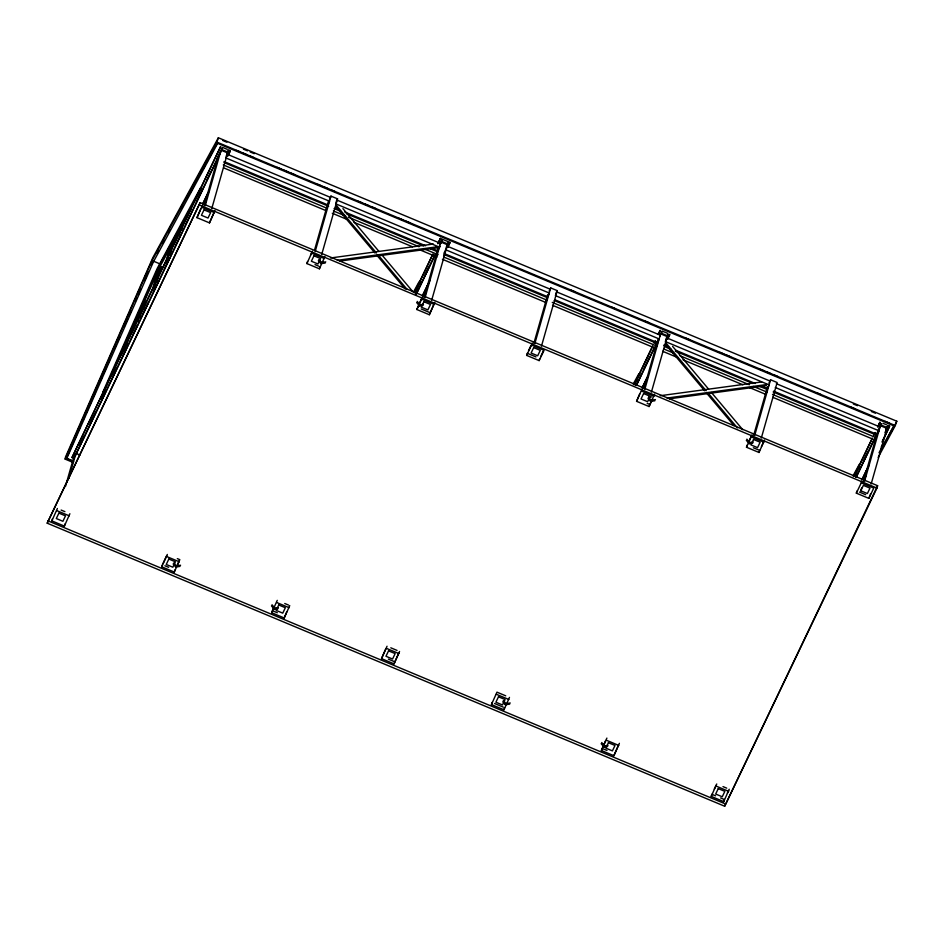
<?xml version="1.0" encoding="UTF-8"?>
<svg xmlns="http://www.w3.org/2000/svg" width="944" height="944" viewBox="0 0 944 944"><rect width="100%" height="100%" fill="white"/><g stroke="black" fill="none" stroke-linecap="round" stroke-linejoin="round"><path stroke-width="1.42" d="M73.325 462.548L65.171 459.126L65.455 457.167L152.822 257.712L218.359 137.765L896.8 421.225L895.29 425.555L878.168 457.439M47.2 523.188L200.14 202.641L877.613 485.7L876.941 488.06L724.673 806.235L47.2 523.188L200.14 202.641M69.891 513.725L64.369 526.115L51.861 520.887L52.463 518.787M51.861 520.887L57.383 508.497M72.015 457.521L220.613 146.58L72.015 457.521L73.915 458.324L73.608 459.421M65.407 486.597L73.325 458.831L75.909 453.415L79.862 455.067M68.794 478.407L75.909 453.415M64.369 526.115L64.971 524.003M123.758 351.321L126 343.427L128.655 337.397L129.871 336.925M126.413 345.268L128.655 337.397M137.836 321.302L141.671 307.791L144.326 301.761L145.541 301.289L143.228 309.42M139.865 317.031L144.326 301.761M152.149 290.787L157.613 271.636L158.12 272.698M154.037 287.413L159.878 266.892L163.465 267.553M156.775 281.595L161.07 266.55M165.955 262.007L169.778 248.591L171.737 244.98L172.858 244.838L170.18 254.231M167.277 260.273L171.737 244.98M179.148 235.08L181.378 227.244L183.337 223.622L184.458 223.48M181.449 230.23L183.337 223.622M215.008 210.488L209.485 222.878L196.977 217.651L200.659 209.12M196.977 217.651L202.5 205.261M204.199 205.58L218.442 155.595L221.038 150.179L227.622 152.928L211.798 208.459M205.214 205.709L221.038 150.179M75.52 455.421L221.875 149.6L222.194 148.503L220.282 147.701M226.147 156.633L226.867 154.096L330.601 197.449M228.011 155.725L229.923 151.736L228.023 150.934L227.705 152.031L221.875 149.6M209.485 222.878L213.781 213.049M229.923 151.736L230.242 150.603L228.342 149.801M177.319 558.612L179.82 559.662L174.298 572.052L161.79 566.825L162.392 564.713M161.79 566.825L167.312 554.435M174.298 572.052L174.9 569.94M324.937 256.414L319.414 268.804L306.918 263.588L307.52 261.476M306.918 263.588L312.44 251.187L310.588 255.045M314.529 250.113L328.37 201.52M315.143 251.647L330.966 196.104L337.551 198.854L321.739 254.396M319.414 268.804L320.016 266.692M289.737 605.588L284.215 617.978L271.719 612.75L272.32 610.638M271.719 612.75L277.241 600.36M284.215 617.978L286.669 612.007M434.865 302.34L429.343 314.73L416.835 309.514L421.744 298.398M416.835 309.514L422.357 297.124M438.11 243.505L440.341 238.384L449.969 242.407L447.739 247.529M424.057 297.431L438.299 247.446M425.071 297.572L440.895 242.03L447.48 244.791L431.656 300.322M440.341 244.059L441.922 240.307L440.022 239.516M445.993 248.484L446.713 245.959L550.458 289.301M429.343 314.73L433.638 304.912M399.548 651.466L394.026 663.856L381.518 658.629L385.813 648.811M381.518 658.629L387.04 646.239M394.026 663.856L398.923 652.752M532.156 342.991L531.555 345.103L544.063 350.33L539.142 360.608L526.634 355.392L527.236 353.28L535.991 356.938M533.867 343.309L547.709 294.717M534.87 343.451L550.694 287.908L557.279 290.658L541.455 346.2M556.158 293.1L555.438 295.625L659.183 338.967L657.437 342.613L555.037 299.838M539.142 360.608L539.744 358.508M509.477 697.392L503.954 709.782L491.446 704.554L492.048 702.454M491.446 704.554L496.969 692.164L505.724 695.822M503.954 709.782L504.556 707.67M654.605 394.155L649.083 406.545L636.575 401.318L639.631 394.073M636.575 401.318L642.097 388.928M658.57 334.023L660.163 330.235L658.263 334.223M644.186 387.854L658.039 339.262M644.799 389.376L660.623 333.846L667.207 336.595L651.395 392.138M659.844 331.356L661.744 332.158L661.437 333.256L667.266 335.686L667.573 334.589L669.473 335.38L667.573 339.38M649.083 406.545L652.139 399.288M669.473 335.38L669.803 334.259L667.892 338.247M619.394 743.317L613.883 755.707L601.375 750.492L605.659 740.662M601.375 750.492L606.898 738.09M613.883 755.707L618.167 745.89M764.522 440.081L759 452.471L746.492 447.244L747.093 445.131M746.492 447.244L752.014 434.854M753.713 435.172L767.555 386.568M754.728 435.302L770.552 379.771L777.136 382.521L761.312 438.063M759 452.471L759.601 450.359L753.347 447.751M729.24 789.219L723.729 801.609L711.221 796.382L711.823 794.27L715.576 795.839M711.221 796.382L716.744 783.992M723.729 801.609L724.319 799.497L720.579 797.928M724.673 806.235L877.613 485.7M861.86 480.756L861.258 482.856L873.766 488.083L868.846 498.373L856.338 493.146L856.94 491.033M772.747 397.282L874.699 439.892L876.492 435.172L773.171 392.008M877.719 427.184L879.961 422.062L878.05 426.051M874.699 439.892L876.492 435.172M860.798 490.786L863.382 485.369L869.979 488.119L867.383 493.535L860.798 490.786L861.589 488.013M863.559 481.062L877.802 431.078M864.574 481.204L880.398 425.661L886.982 428.423L871.159 483.953M879.95 427.738L881.543 423.986L879.631 423.195M885.779 430.181L887.36 426.417L889.272 427.219L882.9 440.518M868.846 498.373L870.675 493.688M889.272 427.219L889.59 426.086L887.69 425.296M65.171 459.126L151.878 260.992L216.919 142.119L218.359 137.765M77.455 432.93L66.316 458.288L73.089 461.109M78.635 430.263L80.393 426.263M83.32 419.584L85.09 415.584M86.258 412.917L96.229 390.238M100.335 380.892L102.094 376.892M103.262 374.225L106.79 366.213M107.958 363.546L109.716 359.546M114.46 348.749L116.242 344.69M117.434 341.999L119.805 336.595M123.959 327.143L127.523 319.048M128.703 316.346L131.074 310.942M135.228 301.49L137.01 297.443M138.202 294.74L140.573 289.348M144.727 279.896L148.279 271.789M151.252 265.04L153.034 260.992L159.796 263.824M879.017 452.766L893.767 425.838L217.651 143.346L153.518 261.677L66.8 458.477L73.561 461.286M79.567 445.061L81.349 441.013M102.684 392.492L157.188 268.485L200.683 187.514M101.091 397.802L159.548 265.229L201.709 187.903M101.775 396.551L105.362 388.539M111.923 373.848L160.209 266.196L191.054 209.485M79.969 445.226L84.417 435.916M90.152 423.95L95.875 411.985M101.61 400.008L106.058 390.71M112.419 377.411L116.879 368.101M122.602 356.136L127.062 346.826M132.785 334.86L137.246 325.55M142.969 313.585L148.055 302.941M153.789 290.976L158.875 280.344M165.235 267.046L169.696 257.736M175.419 245.77L179.879 236.46M185.602 224.495L190.063 215.185M196.423 201.886L200.871 192.576M206.606 180.611L211.055 171.301M216.79 159.335L218.052 156.68M74.552 456.99L222.194 148.503M202.559 204.128L207.656 193.485M226.749 153.601L228.023 150.934M202.889 203.892L209.249 190.594M227.693 155.913L230.242 150.603M204.47 204.919L206.37 200.93M329.409 199.361L330.966 196.104M163.005 563.426L166.699 555.721M336.512 201.025L337.551 198.854M176.233 565.834L173.779 562.919L173.224 564.075L175.678 566.99L176.233 565.834L180.575 565.244M321.42 262.467L318.954 259.541L318.399 260.709L320.866 263.624L321.42 262.467L325.763 261.877M177.354 564.795L179.207 560.937M414.888 291.566L432.706 254.337M437.792 243.705L440.341 238.384M414.558 292.699L433.013 254.137M416.151 293.69L418.699 288.38M424.422 276.403L428.883 267.105M439.857 244.201L440.895 242.03M416.469 293.501L434.924 254.939M440.01 244.295L441.922 240.307M416.151 294.587L435.243 254.703M436.517 252.036L437.792 249.381M422.298 295.932L427.384 285.289M422.617 295.696L430.252 279.743M272.934 609.352L274.161 606.78M274.315 609.305L274.869 608.148L278.291 607.688L277.737 608.845L274.315 609.305L271.471 605.93M419.502 305.939L420.056 304.782L423.478 304.322L422.924 305.478L419.502 305.939L416.658 302.564M448.07 246.396L449.969 242.407M424.198 296.723L426.11 292.734M443.928 255.505L445.19 252.85M549.137 291.165L550.694 287.908M528.475 350.708L530.929 345.563M556.24 292.829L557.279 290.658M526.634 355.392L531.555 345.103M540.971 355.935L543.437 350.79M634.073 384.751L652.528 346.188M634.392 384.55L652.847 345.988M654.121 343.333L655.396 340.666M635.985 385.541L638.522 380.22M644.256 368.254L649.342 357.623M655.702 344.324L656.977 341.657M659.585 336.005L660.623 333.846M636.291 385.341L654.747 346.778M659.844 336.147L661.744 332.158M636.622 385.105L654.44 347.876M642.121 387.783L646.581 378.473M642.451 387.547L648.174 375.582M644.02 388.574L645.295 385.919M651.525 396.893L648.622 397.282L648.068 398.451L650.534 401.365L654.876 400.775M505.901 703.575L503.447 700.649L502.892 701.817L505.347 704.731L505.901 703.575L510.244 702.985M650.534 401.365L651.089 400.209L655.431 399.619M768.994 383.016L770.552 379.771M749.56 439.998L751.4 436.14M603.983 747.046L604.538 745.89L607.96 745.43L607.405 746.586L603.983 747.046L601.139 743.671M749.17 443.68L749.725 442.524L753.147 442.063L752.592 443.22L749.17 443.68L746.326 440.305M761.442 446.5L763.295 442.653M853.872 476.578L872.315 438.016M873.589 435.361L874.864 432.694M854.178 476.378L871.996 439.149M873.908 435.16L875.182 432.494M855.771 477.369L857.683 473.381M863.406 461.415L867.855 452.105M875.501 436.152L876.764 433.497M878.321 429.992L880.398 425.661M856.078 477.18L873.896 439.939M875.808 435.951L877.082 433.296M880.268 426.641L881.543 423.986M856.409 476.944L876.775 434.393M877.873 433.261L879.029 430.83L775.295 387.488M862.545 478.278L866.368 470.301M886.097 429.083L887.36 426.417M862.238 479.375L869.235 464.743M714.278 789.137L716.13 785.278M884.906 432.753L886.982 428.423M856.338 493.146L861.258 482.856M881.956 442.04L889.59 426.086M863.819 480.402L866.356 475.092M727.399 793.066L728.626 790.506M883.088 446.724L884.457 444.164M890.629 432.694L894.062 426.322M895.431 423.773L896.8 421.225M157.235 253.275L158.627 250.703M162.828 242.974L164.232 240.401M168.433 232.684L169.826 230.112M181.732 208.235L183.124 205.662M187.337 197.933L188.741 195.349M190.145 192.777L191.538 190.192M192.942 187.608L194.346 185.036M200.659 173.425L202.063 170.84M203.467 168.256L204.872 165.684M206.276 163.1L207.68 160.527M209.084 157.943L213.297 150.202M214.701 147.618L217.498 142.461M414.074 290.964L418.994 281.902M414.416 292.593L420.741 280.993M633.188 384.114L638.828 373.753M634.25 384.444L639.867 374.131M852.987 475.941L859.323 464.283M854.037 476.272L859.654 465.958M882.534 447.232L894.452 425.307M881.189 447.102L882.593 444.541M159.548 265.229L190.83 209.167M330.542 257.972L433.355 244.048M337.35 260.308L440.164 246.384M320.866 263.624L325.208 263.034M339.687 261.075L439.609 247.54M660.21 395.713L761.584 381.978M667.019 398.049L766.941 384.515M669.355 398.816L766.375 385.671M175.678 566.99L180.021 566.412M505.347 704.731L509.689 704.141M853.352 403.997L857.412 405.684M216.919 142.119L895.29 425.555M222.831 140.538L226.89 142.237M871.359 411.501L875.418 413.201M243.458 149.152L247.505 150.851M250.207 151.972L254.255 153.671M236.46 150.379L240.519 152.078M243.222 153.211L247.293 154.91M249.995 156.043L254.054 157.731M277.076 167.348L281.135 169.047M283.849 170.18L287.908 171.879M290.61 173.012L294.67 174.711M317.691 184.328L321.751 186.015M324.465 187.148L328.524 188.847M331.226 189.98L335.297 191.679M358.307 201.296L362.366 202.995M365.08 204.116L369.139 205.816M371.853 206.948L375.913 208.648M398.923 218.265L402.982 219.964M405.696 221.097L409.755 222.784M570.872 290.103L574.931 291.802M611.488 307.071L615.547 308.771M645.342 321.22L649.401 322.919M685.958 338.188L690.017 339.887M719.8 352.336L723.859 354.024M726.573 355.156L730.632 356.856M760.416 369.305L764.487 371.004M767.189 372.125L771.248 373.824M773.962 374.957L778.021 376.656M817.28 393.058L821.351 394.757M851.134 407.206L855.193 408.894M884.976 421.343L889.047 423.042M222.513 147.37L227.174 149.317M662.074 331.025L667.904 333.456M883.029 423.337L886.522 424.8M449.651 243.54L447.751 242.738L447.432 243.835L441.603 241.404M881.224 425.083L887.053 427.514M440.529 243.375L336.796 200.034L335.71 203.821L439.456 247.163L437.709 250.809L430.971 248.001M556.523 291.838L660.257 335.179M770.198 381.116L666.452 337.763L665.367 341.563L769.112 384.904L767.366 388.55L760.628 385.73M776.381 383.701L880.115 427.042M225.781 157.896L329.527 201.237L327.78 204.883L224.035 161.542M335.321 208.034L339.356 209.721M344.749 211.975L425.579 245.747M663.632 345.209L669.013 347.451M675.751 350.271L755.247 383.488M773.549 391.135L877.295 434.476M223.964 162.545L328.642 206.276M334.082 208.541L340.878 211.385M346.318 213.663L423.809 246.03M430.606 248.874L437.402 251.718M444.199 254.55L547.508 297.726M554.305 300.558L657.626 343.722M664.423 346.566L671.219 349.41M675.302 351.109L752.781 383.488M759.578 386.332L766.375 389.164M223.291 164.929L326.6 208.105M333.397 210.937L345.634 216.058M348.36 217.191L419.042 246.726M424.481 248.992L438.075 254.679M443.515 256.945L546.836 300.109M552.264 302.387L656.941 346.118M663.738 348.961L673.261 352.938M680.058 355.782L749.383 384.751M753.465 386.45L767.059 392.126M772.499 394.403L875.808 437.568M223.539 167.82L325.491 210.418M332.288 213.261L347.25 219.504M354.047 222.347L412.493 246.773M419.289 249.605L436.966 256.992M442.406 259.27L545.726 302.434M552.523 305.278L655.832 348.442M662.629 351.286L677.58 357.528M683.019 359.806L742.834 384.786M749.63 387.63L765.95 394.45M199.467 205.001L876.941 488.06M201.898 207.373L214.406 212.601M311.839 253.299L324.335 258.526M421.756 299.224L434.264 304.452M641.495 391.04L654.003 396.268M751.412 436.966L763.92 442.193M315.013 264.603L318.765 266.173M421.189 308.971L429.945 312.629M647.183 403.383L649.684 404.433M859.441 492.072L865.695 494.691M151.878 260.992L153.518 261.677M61.136 510.067L64.888 511.636M284.734 603.499L288.486 605.057M390.792 647.808L397.046 650.416M722.998 786.6L726.75 788.169M56.782 510.61L69.29 515.837M166.71 556.547L179.218 561.763M276.639 602.473L289.135 607.7M386.438 648.351L398.946 653.567M496.367 694.277L508.875 699.504M606.296 740.202L618.792 745.43M716.142 786.104L728.65 791.332M164.893 565.763L168.646 567.32M273.571 611.157L277.312 612.727M388.373 659.124L394.627 661.744M494.55 703.492L503.305 707.15M603.228 748.899L606.98 750.468M47.873 520.828L725.346 803.887M672.588 346.354L708.602 389.14M711.446 392.515L742.727 429.673M666.322 343.439L706.136 390.733M708.024 392.975L737.406 427.88M746.881 439.149L749.725 442.524M665.768 344.595L704.625 390.757M706.525 393.011L734.007 425.661M648.622 397.282L651.089 400.209M342.92 208.612L378.933 251.399M381.777 254.774L413.059 291.932M336.654 205.698L376.467 252.992M378.355 255.234L406.793 289.017M417.213 301.407L420.056 304.782M336.099 206.854L374.957 253.016M376.857 255.269L405.283 289.053M601.694 742.515L604.538 745.89M272.025 604.774L274.869 608.148M181.378 227.244L181.956 228.094M169.778 248.591L170.357 249.44M141.671 307.791L142.166 308.983M126 343.427L126.496 344.619M58.906 513.123L56.31 518.539L62.906 521.289L65.49 515.872L58.906 513.123M204.022 209.875L201.438 215.291L208.022 218.04L210.618 212.624L204.022 209.875M168.834 559.049L166.25 564.465L172.835 567.214L175.431 561.798L168.834 559.049M313.963 255.812L311.367 261.228L317.951 263.978L320.547 258.562L313.963 255.812M445.639 249.747L443.892 253.393L547.626 296.735L549.373 293.088L445.639 249.747M278.763 604.974L276.167 610.39L282.752 613.14L285.348 607.735L278.763 604.974M423.88 301.738L421.295 307.154L427.88 309.903L430.476 304.487L423.88 301.738M388.562 650.853L385.966 656.269L392.562 659.018L395.147 653.602L388.562 650.853M533.69 347.616L531.094 353.032L537.679 355.782L540.275 350.366L533.69 347.616M498.491 696.79L495.907 702.206L502.491 704.956L505.087 699.539L498.491 696.79M643.619 393.542L641.023 398.958L647.619 401.707L650.204 396.303L643.619 393.542M608.42 742.716L605.824 748.132L612.408 750.881L615.004 745.465L608.42 742.716M753.536 439.467L750.952 444.884L757.536 447.645L760.132 442.229L753.536 439.467M718.266 788.606L715.67 794.022L722.254 796.771L724.85 791.367L718.266 788.606"/></g></svg>
